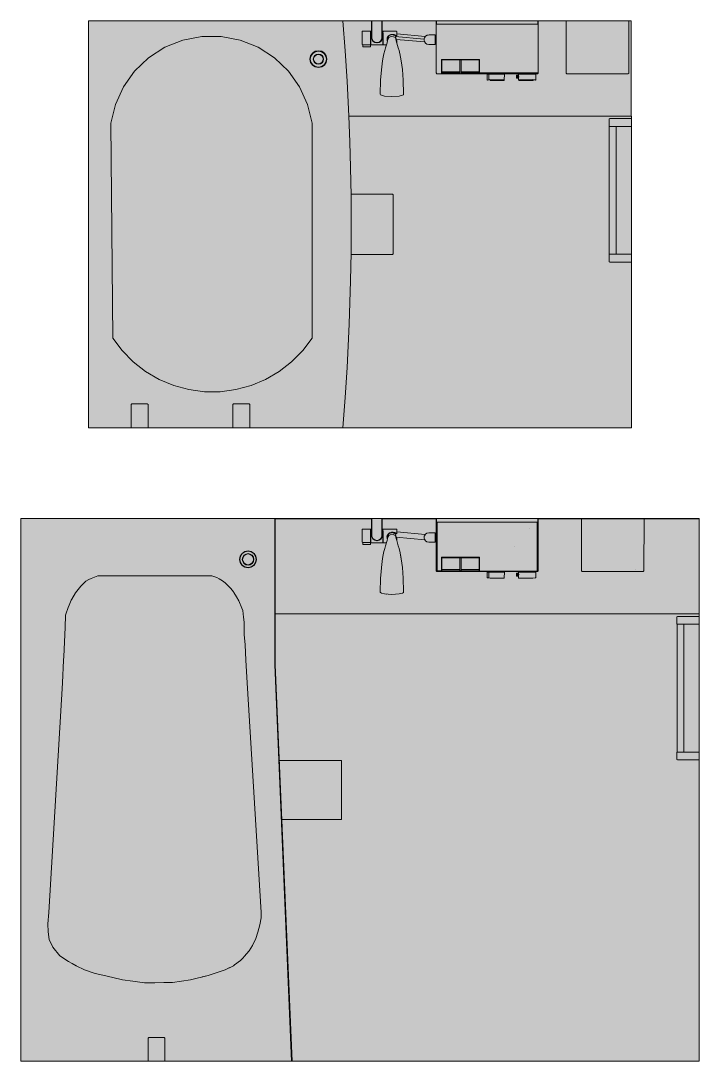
# Model space of a CAD drawing. Units: millimetres at full size, sheet at 1:100. Extents: x -361910 to 68111, y -79207 to 22945.
# Drawn here: x 17067 to 19067, y -27146 to -24078 of the extents above; entities that cross this region are included whole.
import ezdxf

# ---------------------------------------------------------------- set-up
doc = ezdxf.new("R2010")
doc.units = ezdxf.units.MM
doc.header["$LTSCALE"] = 100
doc.layers.add('0-D_寸法', color=4, linetype='Continuous', lineweight=9)
doc.layers.add('8-5_設備・家電', color=254, linetype='Continuous')

msp = doc.modelspace()

# ---------------------------------------------------------------- linework, layer by layer
at = {"layer": '0-D_寸法'}
for p, q in [((17267.3, -24078.1), (18867.3, -24078.1)), ((17267.3, -24078.1), (17267.3, -25278.2)), ((18023.8, -24166.7), (18017.1, -24078.1)), ((18101.6, -24078.6), (18017.2, -24078.6)), ((18101.6, -24128.1), (18101.6, -24078.1)), ((18102.6, -24128.1), (18102.6, -24078.1)), ((18132.1, -24128.1), (18132.1, -24078.1)), ((18133.1, -24128.1), (18133.1, -24078.1)), ((18293.4, -24078.6), (18133.1, -24078.6)), ((18201.9, -24078.6), (18201.7, -24078.6)), ((18202.5, -24078.6), (18202.5, -24078.6)), ((18291.8, -24232), (18291.8, -24078.6)), ((18293.4, -24078.1), (18293.5, -24078.1)), ((18591.4, -24078.1), (18591.4, -24088)), ((18867.3, -24078.6), (18591.4, -24078.6)), ((18593.1, -24078.6), (18593.1, -24232.1)), ((18675.2, -24229.2), (18675, -24078.6)), ((18859.8, -24078.6), (18859.7, -24229.2)), ((18867.3, -24078.1), (18867.3, -24359.1)), ((18073.8, -24147.5), (18073.8, -24109.1)), ((18098.1, -24109.1), (18073.8, -24109.1)), ((18098.1, -24109.1), (18098.1, -24148.9)), ((18098.1, -24110.5), (18099.1, -24110.5)), ((18099.1, -24149.1), (18099.1, -24109.1)), ((18101.6, -24109.1), (18099.1, -24109.1)), ((18134.8, -24111), (18135.3, -24109.4)), ((18134.8, -24111), (18135.3, -24114.9)), ((18135.3, -24149.1), (18135.3, -24114.9)), ((18175.2, -24115.3), (18175.3, -24115.3)), ((18175.8, -24109.9), (18175.3, -24109.4)), ((18175.8, -24109.6), (18175.8, -24121.9)), ((18259.8, -24124.7), (18175.8, -24116.9)), ((18076, -24148.2), (18075.3, -24153.6)), ((18098.1, -24147), (18099.1, -24147)), ((18102.8, -24133.9), (18101.6, -24128.1)), ((18102.6, -24128.1), (18103.7, -24133.5)), ((18106, -24138.7), (18102.8, -24133.9)), ((18110.8, -24141.9), (18106, -24138.7)), ((18116.6, -24143.1), (18110.8, -24141.9)), ((18118.1, -24143.1), (18116.6, -24143.1)), ((18147.1, -24142.7), (18142.4, -24157.9)), ((18147.1, -24132.4), (18147.9, -24127.9)), ((18148.4, -24136.8), (18147.1, -24142.7)), ((18150.4, -24123.6), (18147.9, -24127.9)), ((18148.4, -24136.8), (18149.7, -24132.5)), ((18149.7, -24132.5), (18152.3, -24127.8)), ((18153.9, -24120.4), (18150.4, -24123.6)), ((18152.3, -24127.8), (18156.1, -24125.6)), ((18153.9, -24120.4), (18158.4, -24118.6)), ((18156.1, -24125.6), (18161.4, -24124.1)), ((18170.6, -24122.4), (18161.4, -24118.7)), ((18161.4, -24124.1), (18165.7, -24125.2)), ((18165.5, -24118.4), (18168.6, -24118.8)), ((18165.7, -24125.2), (18170.6, -24127.8)), ((18169.7, -24119.2), (18168.6, -24118.8)), ((18171.7, -24120.1), (18169.7, -24119.2)), ((18170.6, -24127.8), (18172.7, -24131.4)), ((18171.5, -24124.5), (18256.5, -24132.4)), ((18171.7, -24120.1), (18175, -24122.4)), ((18172.7, -24131.4), (18174.4, -24136.8)), ((18174.4, -24132.8), (18258.4, -24140.6)), ((18175, -24135.7), (18174.4, -24136.2)), ((18174.4, -24136.8), (18180.4, -24157.9)), ((18175, -24122.4), (18175.3, -24122.4)), ((18175.3, -24135.8), (18175, -24135.7)), ((18175.8, -24121.9), (18175.3, -24122.4)), ((18256.2, -24133.7), (18257, -24129.8)), ((18256.2, -24133.7), (18256.3, -24135.2)), ((18257.3, -24138.9), (18256.3, -24135.2)), ((18257.5, -24127.9), (18257, -24129.8)), ((18257.3, -24138.9), (18260.4, -24143.6)), ((18259.5, -24125), (18257.5, -24127.9)), ((18261, -24123.1), (18259.5, -24125)), ((18260.4, -24143.6), (18264.9, -24146.6)), ((18265.4, -24120.5), (18261, -24123.1)), ((18270.4, -24147.7), (18264.9, -24146.6)), ((18265.4, -24120.5), (18268.8, -24120)), ((18271, -24119.7), (18268.8, -24120)), ((18270.4, -24147.7), (18276.1, -24147.7)), ((18271, -24119.7), (18278.8, -24119.8)), ((18288.5, -24147.7), (18276.1, -24147.7)), ((18280.5, -24119.7), (18278.8, -24119.8)), ((18288.6, -24119.7), (18280.5, -24119.7)), ((18289.4, -24147.3), (18288.5, -24147.7)), ((18288.6, -24119.7), (18289.4, -24120.1)), ((18289.4, -24120.1), (18289.4, -24147.3)), ((18290.4, -24127.2), (18289.4, -24126.2)), ((18289.4, -24141.2), (18290.4, -24140.2)), ((18290.4, -24140.2), (18290.4, -24127.2)), ((18291.8, -24127.2), (18290.4, -24127.2)), ((18290.4, -24140.2), (18291.8, -24140.2)), ((17927.9, -24174.3), (17922.7, -24182.1)), ((17935.7, -24169.2), (17927.9, -24174.3)), ((17934.1, -24180.5), (17939, -24177.2)), ((17944.9, -24166.2), (17935.3, -24168.1)), ((17944.9, -24167.4), (17935.7, -24169.2)), ((17939, -24177.2), (17944.9, -24176)), ((17954.4, -24168.1), (17944.9, -24166.2)), ((17954.1, -24169.2), (17944.9, -24167.4)), ((17961.9, -24174.3), (17954.1, -24169.2)), ((17962.6, -24173.5), (17954.4, -24168.1)), ((17967.1, -24182.1), (17961.9, -24174.3)), ((18029.4, -24256), (18023.8, -24166.7)), ((18096.1, -24148.8), (18098.1, -24148.9)), ((18098.6, -24153.6), (18097.6, -24154.6)), ((18098.1, -24148.9), (18097.9, -24149.9)), ((18098.6, -24153.6), (18097.9, -24149.9)), ((18135.3, -24149.1), (18145.1, -24149.1)), ((18138.1, -24175.1), (18136.1, -24184.9)), ((18140.2, -24166), (18138.1, -24175.1)), ((18138.1, -24175.1), (18138.1, -24175.2)), ((18140.2, -24166), (18142.4, -24157.9)), ((18182.7, -24166), (18180.4, -24157.9)), ((18184.8, -24175.1), (18182.7, -24166)), ((18189.1, -24196.3), (18184.6, -24174.1)), ((17921.8, -24181.6), (17919.9, -24190.8)), ((17919.9, -24190.8), (17921.9, -24200.8)), ((17922.7, -24182.1), (17920.9, -24191.2)), ((17920.9, -24191.2), (17922.7, -24200.3)), ((17921.9, -24200.8), (17927.2, -24208.6)), ((17922.7, -24200.3), (17927.9, -24208)), ((17935.3, -24214), (17927.2, -24208.6)), ((17927.9, -24208), (17935.7, -24213.2)), ((17929.6, -24191.2), (17930.8, -24185.4)), ((17929.6, -24191.2), (17930.8, -24197)), ((17930.8, -24185.4), (17934.1, -24180.5)), ((17930.8, -24197), (17934.1, -24201.9)), ((17931.7, -24196.6), (17934.8, -24201.2)), ((17939, -24205.2), (17934.1, -24201.9)), ((17944.9, -24206.3), (17939, -24205.2)), ((17950.7, -24205.2), (17944.9, -24206.3)), ((17955.7, -24201.9), (17950.7, -24205.2)), ((17954.1, -24213.2), (17961.9, -24208)), ((17959, -24185.4), (17955.7, -24180.5)), ((17959, -24197), (17955.7, -24201.9)), ((17960.1, -24191.2), (17959, -24185.4)), ((17960.1, -24191.2), (17959, -24197)), ((17961.9, -24208), (17967.1, -24200.3)), ((17967.8, -24200.8), (17962.6, -24208.6)), ((17968.9, -24191.2), (17967.1, -24182.1)), ((17967.1, -24200.3), (17968.9, -24191.2)), ((17967.8, -24200.8), (17969.8, -24190.8)), ((18134.2, -24195.7), (18130.3, -24222.4)), ((18134.2, -24195.7), (18136.1, -24184.9)), ((18192.6, -24222), (18189.1, -24196.3)), ((18307.8, -24192.4), (18307.5, -24193.1)), ((18307.5, -24193.1), (18307.5, -24234)), ((18307.8, -24192.4), (18308.5, -24192.1)), ((18308.2, -24194.1), (18308.7, -24193.6)), ((18308.2, -24194.1), (18308.2, -24233.8)), ((18418.8, -24192.1), (18308.5, -24192.1)), ((18361.7, -24233.8), (18361.7, -24194.1)), ((18362.2, -24194.6), (18361.7, -24194.6)), ((18362.2, -24194.1), (18362.7, -24193.6)), ((18362.2, -24233.8), (18362.2, -24194.1)), ((18364.7, -24193.6), (18362.7, -24193.6)), ((18365.2, -24194.1), (18364.7, -24193.6)), ((18365.2, -24194.1), (18365.2, -24233.8)), ((18365.7, -24194.6), (18365.2, -24194.6)), ((18365.7, -24194.1), (18366.2, -24193.6)), ((18365.7, -24233.8), (18365.7, -24194.1)), ((18418.6, -24193.6), (18366.2, -24193.6)), ((18418.6, -24193.6), (18419.1, -24194.1)), ((18419.5, -24192.4), (18418.8, -24192.1)), ((18419.5, -24192.4), (18419.8, -24193.1)), ((17944.9, -24215.9), (17935.3, -24214)), ((17935.7, -24213.2), (17944.9, -24215)), ((17944.9, -24215), (17954.1, -24213.2)), ((18130.3, -24222.4), (18127.8, -24253.6)), ((18195.1, -24253.6), (18192.6, -24222)), ((18192.6, -24222), (18192.6, -24222.6)), ((18307.5, -24233.1), (18308.2, -24233.1)), ((18361.7, -24228.3), (18308.2, -24228.3)), ((18308.2, -24231.4), (18308.7, -24231.7)), ((18308.2, -24233.8), (18308.7, -24234.3)), ((18308.7, -24231.7), (18361.2, -24231.7)), ((18361.2, -24231.7), (18361.7, -24231.4)), ((18361.7, -24231), (18362.2, -24231)), ((18362.2, -24233.3), (18361.7, -24233.3)), ((18362.2, -24233.8), (18362.7, -24234.3)), ((18365.2, -24231), (18365.7, -24231)), ((18365.7, -24233.3), (18365.2, -24233.3)), ((18365.7, -24228.3), (18419.1, -24228.3)), ((18365.7, -24231.4), (18366.2, -24231.7)), ((18366.2, -24231.7), (18418.6, -24231.7)), ((18419.1, -24231.4), (18418.6, -24231.7)), ((18419.1, -24233), (18419.8, -24233)), ((18419.8, -24231.6), (18593.1, -24231.6)), ((18442.4, -24236.5), (18443.4, -24235.5)), ((18442.4, -24251.7), (18442.4, -24236.5)), ((18492.9, -24235.5), (18443.4, -24235.5)), ((18447.7, -24251.7), (18447.7, -24235.5)), ((18453.4, -24234.5), (18453.4, -24234)), ((18454.8, -24234.5), (18453.9, -24235.5)), ((18488.9, -24235.5), (18488, -24234.5)), ((18493.2, -24235.8), (18492.9, -24235.5)), ((18492.9, -24252.2), (18493.2, -24235.8)), ((18528.8, -24240.5), (18529.6, -24240.1)), ((18534.9, -24240.1), (18529.6, -24240.1)), ((18534.9, -24235.5), (18534.6, -24235.8)), ((18534.7, -24238.8), (18534.6, -24235.8)), ((18584.4, -24235.5), (18534.9, -24235.5)), ((18538.4, -24234), (18538.4, -24234.5)), ((18538.4, -24234.5), (18574.4, -24234.5)), ((18539.8, -24234.5), (18538.9, -24235.5)), ((18573.9, -24235.5), (18573, -24234.5)), ((18574.4, -24234.5), (18574.4, -24234)), ((18593.1, -24232.1), (18591.1, -24234)), ((18675.2, -24229.2), (18675.3, -24232.1)), ((18857.5, -24234.1), (18859.5, -24232.1)), ((18859.5, -24232.1), (18859.7, -24229.2)), ((18029.4, -24256), (18034.5, -24359.1)), ((18126.8, -24294.4), (18127.8, -24253.6)), ((18195.7, -24293.4), (18195.1, -24253.6)), ((18443.4, -24252.7), (18442.4, -24251.7)), ((18450.6, -24251.6), (18450.6, -24252.2)), ((18450.6, -24252.2), (18492.9, -24252.2)), ((18450.6, -24252.2), (18452.3, -24253.9)), ((18452.3, -24253.9), (18492.1, -24253.9)), ((18492.9, -24252.2), (18492.1, -24253.9)), ((18535.4, -24243.1), (18528.8, -24243.1)), ((18529.6, -24246.1), (18528.8, -24245.7)), ((18528.8, -24246.8), (18529.6, -24247.3)), ((18529.6, -24246.1), (18535, -24246.1)), ((18529.6, -24246.1), (18529.6, -24247.3)), ((18534.9, -24247.3), (18529.6, -24247.3)), ((18534.9, -24247.3), (18534.9, -24252.2)), ((18577.2, -24252.2), (18534.9, -24252.2)), ((18534.9, -24252.2), (18535.7, -24253.9)), ((18535.7, -24253.9), (18577.1, -24253.9)), ((18578.7, -24252.3), (18577.1, -24253.9)), ((18577.2, -24252.2), (18577.2, -24251.6)), ((18585.4, -24251.8), (18577.2, -24251.6)), ((18578.7, -24252.3), (18584.4, -24252.7)), ((18585.4, -24251.7), (18584.4, -24252.7)), ((18126.8, -24294.4), (18127.6, -24296.2)), ((18127.6, -24296.2), (18130.6, -24297.7)), ((18130.6, -24297.7), (18139.9, -24300.3)), ((18139.9, -24300.3), (18161.4, -24301.6)), ((18153.5, -24301.1), (18153.3, -24301.1)), ((18182.9, -24300.3), (18161.4, -24301.6)), ((18182.9, -24300.3), (18192.3, -24297.7)), ((18192.3, -24297.7), (18195.3, -24296.2)), ((18195.7, -24294.1), (18195.3, -24296.2)), ((18195.7, -24294.1), (18195.7, -24293.4)), ((18034.5, -24359.1), (18867.3, -24359.1)), ((18867.4, -24359), (18867.4, -25278.2)), ((17332.8, -24379.9), (17338.4, -25013.6)), ((18803.6, -24366.6), (18801.9, -24367.6)), ((18801.9, -24388.6), (18801.9, -24367.6)), ((18803.6, -24389.6), (18801.9, -24388.6)), ((18802.4, -24389.6), (18867.4, -24389.6)), ((18802.4, -24389.6), (18802.4, -24766.6)), ((18867.4, -24366.6), (18803.6, -24366.6)), ((18822.4, -24766.6), (18822.4, -24389.6)), ((18039.5, -24511.2), (18040.9, -24593.8)), ((18162.9, -24589.1), (18040.8, -24589.1)), ((18164.9, -24591.1), (18162.9, -24589.1)), ((18164.9, -24765.1), (18164.9, -24591.1)), ((18041.4, -24678.1), (18040.9, -24762.4)), ((18040.9, -24761.6), (18040.9, -24762.4)), ((18040.8, -24767.1), (18162.9, -24767.1)), ((18162.9, -24767.1), (18164.9, -24765.1)), ((18803.6, -24766.6), (18801.9, -24767.6)), ((18801.9, -24767.6), (18801.9, -24788.6)), ((18803.6, -24789.6), (18801.9, -24788.6)), ((18867.4, -24766.6), (18802.4, -24766.6)), ((18867.4, -24789.6), (18803.6, -24789.6)), ((18035.5, -24973), (18039.5, -24845)), ((18029.4, -25100.2), (18035.5, -24973)), ((18029.4, -25100.2), (18023.8, -25189.5)), ((18023.8, -25189.5), (18017.1, -25278.2)), ((17392.4, -25210.2), (17394.4, -25208.2)), ((17392.4, -25278.2), (17392.4, -25210.2)), ((17394.4, -25208.2), (17440.4, -25208.2)), ((17442.4, -25210.2), (17440.4, -25208.2)), ((17442.4, -25210.2), (17442.4, -25278.2)), ((17694.4, -25208.2), (17692.4, -25210.2)), ((17692.4, -25210.2), (17692.4, -25278.2)), ((17740.4, -25208.2), (17694.4, -25208.2)), ((17742.4, -25210.2), (17740.4, -25208.2)), ((17742.4, -25210.2), (17742.4, -25278.2)), ((17267.3, -25278.2), (18867.4, -25278.2)), ((17067.4, -25546.4), (19067.3, -25546.4)), ((17067.4, -25546.4), (17067.4, -27146.5)), ((17815.9, -25975.7), (17815.9, -25546.4)), ((17817.5, -25546.4), (17817.5, -25827.4)), ((18101.6, -25547), (17817.5, -25547)), ((18101.6, -25596.4), (18101.6, -25546.4)), ((18102.6, -25596.4), (18102.6, -25546.4)), ((18132.1, -25596.4), (18132.1, -25546.4)), ((18133.1, -25596.4), (18133.1, -25546.4)), ((18293.4, -25547), (18133.1, -25547)), ((18291.7, -25700.4), (18291.7, -25547)), ((18293.4, -25546.4), (18293.5, -25546.4)), ((18294.7, -25700.1), (18294.8, -25556.3)), ((18590.1, -25701.6), (18590, -25556.3)), ((18591.4, -25546.4), (18591.4, -25556.3)), ((18593, -25547.4), (18591.4, -25547.4)), ((18592.4, -25547.4), (18592.4, -25546.4)), ((19067.3, -25547), (18592.4, -25547)), ((18593, -25547.4), (18593, -25700.4)), ((18720.1, -25697.5), (18720, -25547)), ((18904.8, -25547), (18904.6, -25697.5)), ((19067.3, -25550), (19067.4, -25550.3)), ((19067.4, -25550), (19067.3, -25550.2)), ((19067.3, -25550.2), (19067.4, -25550.3)), ((19067.3, -25550.7), (19067.4, -25550.7)), ((19067.4, -25546.4), (19067.4, -27146.5)), ((18073.8, -25615.9), (18073.8, -25577.4)), ((18098.1, -25577.4), (18073.8, -25577.4)), ((18098.1, -25577.4), (18098.1, -25617.2)), ((18099.1, -25617.4), (18099.1, -25577.4)), ((18101.6, -25577.4), (18099.1, -25577.4)), ((18134.3, -25577.4), (18133.1, -25577.4)), ((18134.3, -25617.4), (18134.3, -25577.4)), ((18134.8, -25579.4), (18135.3, -25577.8)), ((18134.8, -25579.4), (18135.3, -25583.3)), ((18135.3, -25577.4), (18135.3, -25577.8)), ((18175.8, -25577.4), (18135.3, -25577.4)), ((18135.3, -25617.4), (18135.3, -25583.3)), ((18153.9, -25588.7), (18150.4, -25591.9)), ((18153.9, -25588.7), (18158.4, -25586.9)), ((18170.6, -25590.7), (18161.4, -25587)), ((18168.6, -25587.2), (18165.3, -25586.7)), ((18168.4, -25587.1), (18169.8, -25590.4)), ((18169.7, -25587.5), (18168.6, -25587.2)), ((18172.2, -25588.7), (18169.7, -25587.5)), ((18172.2, -25588.7), (18175, -25590.7)), ((18175.8, -25590.2), (18175, -25590.7)), ((18175.8, -25577.4), (18175.8, -25590.2)), ((18259.8, -25593), (18175.8, -25585.2)), ((18288.6, -25588), (18270.3, -25588)), ((18288.6, -25588), (18289.4, -25588.5)), ((18289.4, -25588.5), (18289.4, -25615.6)), ((18567.2, -25575.5), (18567.1, -25575.5)), ((18567.4, -25575.1), (18567.5, -25575.1)), ((19067.4, -25568.3), (19067.3, -25568.4)), ((19067.4, -25570.1), (19067.3, -25570.1)), ((18076, -25616.5), (18075.3, -25621.9)), ((18096.1, -25617.1), (18098.1, -25617.2)), ((18098.1, -25617.2), (18097.9, -25618.3)), ((18098.6, -25621.9), (18097.9, -25618.3)), ((18099.1, -25617.4), (18134.3, -25617.4)), ((18102.8, -25602.2), (18101.6, -25596.4)), ((18102.6, -25596.4), (18103.7, -25601.8)), ((18106, -25607), (18102.8, -25602.2)), ((18110.8, -25610.2), (18106, -25607)), ((18116.6, -25611.4), (18110.8, -25610.2)), ((18118.1, -25611.4), (18116.6, -25611.4)), ((18135.3, -25617.4), (18145.1, -25617.4)), ((18147.1, -25611.1), (18142.4, -25626.2)), ((18147.9, -25596.2), (18147, -25601.1)), ((18147, -25601.1), (18147.1, -25602.5)), ((18148.4, -25605.1), (18147.1, -25611.1)), ((18150.4, -25591.9), (18147.9, -25596.2)), ((18152.2, -25596.1), (18156.1, -25594)), ((18156.1, -25594), (18161.4, -25592.4)), ((18170.6, -25596.1), (18172.7, -25599.8)), ((18172.7, -25599.8), (18174.4, -25605.1)), ((18174.4, -25601.2), (18258.4, -25609)), ((18175, -25604.1), (18174.4, -25604.5)), ((18175.8, -25611.1), (18174.4, -25605.1)), ((18175.3, -25604.1), (18175, -25604.1)), ((18180.4, -25626.2), (18175.7, -25610.8)), ((18256.2, -25602), (18257, -25598.1)), ((18256.2, -25602), (18256.3, -25603.5)), ((18257.3, -25607.2), (18256.3, -25603.5)), ((18257.4, -25596.7), (18257, -25598.1)), ((18270.4, -25616.1), (18264.9, -25615)), ((18270.4, -25616.1), (18276, -25616)), ((18288.5, -25616), (18276, -25616)), ((18288.5, -25616), (18289.4, -25615.6)), ((18290.4, -25595.5), (18289.4, -25594.5)), ((18289.4, -25609.5), (18290.4, -25608.5)), ((18290.4, -25608.5), (18290.4, -25595.5)), ((18291.7, -25595.5), (18290.4, -25595.5)), ((18290.4, -25608.5), (18291.7, -25608.5)), ((17720.4, -25649.4), (17715.2, -25657.2)), ((17727.8, -25643.3), (17719.7, -25648.7)), ((17730.8, -25650.7), (17725.4, -25654.4)), ((17737.4, -25641.4), (17727.8, -25643.3)), ((17737.4, -25649.4), (17730.8, -25650.7)), ((17747, -25643.3), (17737.4, -25641.4)), ((17737.4, -25642.4), (17746.6, -25644.2)), ((17744, -25650.7), (17737.4, -25649.4)), ((17737.4, -25650.4), (17743.6, -25651.7)), ((17743.6, -25651.7), (17748.7, -25655.1)), ((17749.4, -25654.4), (17744, -25650.7)), ((17746.6, -25644.2), (17754.4, -25649.4)), ((17755.1, -25648.7), (17747, -25643.3)), ((17759.6, -25657.2), (17754.4, -25649.4)), ((18098.6, -25621.9), (18097.6, -25622.9)), ((18138.1, -25643.4), (18136.1, -25653.3)), ((18140.2, -25634.4), (18138.1, -25643.4)), ((18138.1, -25643.4), (18138.1, -25643.6)), ((18140.2, -25634.4), (18142.4, -25626.2)), ((18182.7, -25634.4), (18180.4, -25626.2)), ((18184.8, -25643.4), (18182.7, -25634.4)), ((18189.1, -25664.6), (18184.6, -25642.4)), ((18523.7, -25628.7), (18523.9, -25628.5)), ((17712.4, -25666.4), (17714.3, -25676)), ((17715.2, -25657.2), (17713.4, -25666.4)), ((17714.3, -25676), (17719.7, -25684.1)), ((17725.4, -25654.4), (17721.7, -25659.8)), ((17725.4, -25678.4), (17730.8, -25682.1)), ((17730.8, -25682.1), (17737.4, -25683.4)), ((17743.6, -25681.1), (17737.4, -25682.4)), ((17737.4, -25683.4), (17744, -25682.1)), ((17748.7, -25677.7), (17743.6, -25681.1)), ((17744, -25682.1), (17749.4, -25678.4)), ((17748.7, -25655.1), (17752.1, -25660.2)), ((17752.1, -25672.6), (17748.7, -25677.7)), ((17753.1, -25659.8), (17749.4, -25654.4)), ((17749.4, -25678.4), (17753.1, -25673)), ((17752.1, -25660.2), (17753.4, -25666.4)), ((17753.4, -25666.4), (17752.1, -25672.6)), ((17754.4, -25666.4), (17753.1, -25659.8)), ((17753.1, -25673), (17754.4, -25666.4)), ((17754.4, -25683.4), (17759.6, -25675.6)), ((17761.4, -25666.4), (17759.6, -25657.2)), ((17759.6, -25675.6), (17761.4, -25666.4)), ((18134.2, -25664), (18130.3, -25690.7)), ((18134.2, -25664), (18136.1, -25653.3)), ((18188.7, -25664), (18186.8, -25653.3)), ((18192.6, -25690.3), (18189, -25664.6)), ((18307.8, -25660.7), (18307.5, -25661.4)), ((18307.5, -25702.4), (18307.5, -25661.4)), ((18307.8, -25660.7), (18308.5, -25660.4)), ((18308.2, -25662.4), (18308.7, -25661.9)), ((18308.2, -25662.4), (18308.2, -25702.1)), ((18418.8, -25660.4), (18308.5, -25660.4)), ((18361.7, -25702.1), (18361.7, -25662.4)), ((18362.2, -25662.9), (18361.7, -25662.9)), ((18362.2, -25662.4), (18362.7, -25661.9)), ((18362.2, -25702.1), (18362.2, -25662.4)), ((18364.7, -25661.9), (18362.7, -25661.9)), ((18365.2, -25662.4), (18364.7, -25661.9)), ((18365.2, -25662.4), (18365.2, -25702.1)), ((18365.7, -25662.9), (18365.2, -25662.9)), ((18365.7, -25662.4), (18366.2, -25661.9)), ((18365.7, -25702.1), (18365.7, -25662.4)), ((18418.6, -25661.9), (18366.2, -25661.9)), ((18418.6, -25661.9), (18419.1, -25662.4)), ((18419.5, -25660.7), (18418.8, -25660.4)), ((18419.5, -25660.7), (18419.8, -25661.4)), ((18419.8, -25702.6), (18419.8, -25661.4)), ((17719.7, -25684.1), (17727.8, -25689.5)), ((17728.2, -25688.6), (17720.4, -25683.4)), ((17727.8, -25689.5), (17737.4, -25691.4)), ((17737.4, -25690.4), (17728.2, -25688.6)), ((17737.4, -25691.4), (17747, -25689.5)), ((17747, -25689.5), (17755.1, -25684.1)), ((18129.6, -25703.1), (18127.8, -25721.9)), ((18129.6, -25703.1), (18130.3, -25690.7)), ((18192.5, -25690.3), (18192.6, -25690.9)), ((18195.1, -25721.9), (18192.6, -25690.3)), ((18294.7, -25700.1), (18307.5, -25700.1)), ((18307.6, -25689.1), (18307.7, -25689.1)), ((18361.7, -25696.7), (18308.2, -25696.7)), ((18308.2, -25699.7), (18308.7, -25700.1)), ((18308.2, -25702.1), (18308.7, -25702.6)), ((18308.7, -25700.1), (18361.2, -25700.1)), ((18361.2, -25702.6), (18308.7, -25702.6)), ((18361.2, -25700.1), (18361.7, -25699.7)), ((18361.7, -25702.1), (18361.2, -25702.6)), ((18362.2, -25701.6), (18361.7, -25701.6)), ((18362.7, -25700.1), (18362.2, -25699.7)), ((18362.2, -25702.1), (18362.7, -25702.6)), ((18362.7, -25700.1), (18364.7, -25700.1)), ((18364.7, -25702.6), (18362.7, -25702.6)), ((18364.7, -25700.1), (18365.2, -25699.7)), ((18365.2, -25702.1), (18364.7, -25702.6)), ((18365.7, -25701.6), (18365.2, -25701.6)), ((18365.7, -25696.6), (18419.1, -25696.6)), ((18365.7, -25699.7), (18366.2, -25700.1)), ((18366.2, -25700.1), (18418.6, -25700.1)), ((18419.1, -25699.7), (18418.6, -25700.1)), ((18419.1, -25701.3), (18419.8, -25701.3)), ((18590.1, -25701.6), (18419.8, -25701.6)), ((18419.8, -25702.6), (18590.8, -25702.6)), ((18442.4, -25704.8), (18443.4, -25703.8)), ((18442.4, -25720), (18442.4, -25704.8)), ((18492.9, -25703.8), (18443.4, -25703.8)), ((18447.5, -25720.7), (18447.5, -25703.8)), ((18455, -25702.6), (18453.9, -25703.8)), ((18488.9, -25703.8), (18487.8, -25702.6)), ((18493.2, -25704.1), (18492.9, -25703.8)), ((18492.9, -25720.5), (18493.2, -25704.1)), ((18528.7, -25708.8), (18529.6, -25708.4)), ((18535.3, -25711.4), (18528.7, -25711.4)), ((18534.7, -25707.2), (18529.6, -25707.2)), ((18534.9, -25708.4), (18529.6, -25708.4)), ((18534.9, -25703.8), (18534.6, -25704.1)), ((18584.4, -25703.8), (18534.9, -25703.8)), ((18540, -25702.6), (18538.9, -25703.8)), ((18573.9, -25703.8), (18572.8, -25702.6)), ((18590.8, -25702.6), (18593, -25700.4)), ((18720.1, -25697.5), (18720.3, -25700.4)), ((18879.8, -25696.7), (18879.7, -25696.6)), ((18902.5, -25702.4), (18904.5, -25700.4)), ((18904.5, -25700.4), (18904.6, -25697.5)), ((17259.5, -25730.3), (17244, -25745.5)), ((17259.5, -25730.3), (17267.9, -25725.9)), ((17267.9, -25725.9), (17275.3, -25722.5)), ((17275.3, -25722.5), (17294.3, -25715.4)), ((17294.3, -25715.4), (17299.3, -25714.8)), ((17299.3, -25714.8), (17624.4, -25714.7)), ((17624.4, -25714.7), (17630.5, -25715.4)), ((17670, -25735.9), (17677.1, -25742.1)), ((17677.1, -25742.1), (17686.5, -25752.8)), ((18126.8, -25762.8), (18127.8, -25721.9)), ((18195.7, -25761.7), (18195.1, -25721.9)), ((18443.4, -25721), (18442.4, -25720)), ((18443.4, -25721), (18447.5, -25720.7)), ((18450.7, -25722.2), (18447.5, -25720.7)), ((18450.7, -25722.2), (18492.1, -25722.2)), ((18492.9, -25720.5), (18492.1, -25722.2)), ((18529.6, -25714.4), (18528.7, -25714)), ((18528.7, -25715.1), (18529.6, -25715.7)), ((18529.6, -25714.4), (18535, -25714.4)), ((18534.8, -25715.7), (18529.6, -25715.7)), ((18534.8, -25715.7), (18534.9, -25720.5)), ((18534.9, -25720.5), (18535.7, -25722.2)), ((18535.7, -25722.2), (18577.1, -25722.2)), ((18577.1, -25722.2), (18584.4, -25721)), ((18585.4, -25720), (18584.4, -25721)), ((17217.9, -25783.5), (17228.6, -25765.4)), ((17228.6, -25765.4), (17244, -25745.5)), ((17686.5, -25752.8), (17694.1, -25762.3)), ((17694, -25762.1), (17695.4, -25764.3)), ((17695.5, -25764.2), (17703.5, -25777.2)), ((18126.8, -25762.8), (18127.6, -25764.5)), ((18127.6, -25764.5), (18130.6, -25766.1)), ((18130.6, -25766.1), (18139.9, -25768.6)), ((18139.9, -25768.6), (18161.4, -25769.9)), ((18145.2, -25769), (18144.6, -25768.9)), ((18153.5, -25769.4), (18153.3, -25769.4)), ((18183.1, -25768.6), (18161.4, -25769.9)), ((18183.1, -25768.6), (18187.5, -25767.6)), ((18192.9, -25765.8), (18187.5, -25767.6)), ((18192.9, -25765.8), (18195.2, -25764.6)), ((18195.2, -25764.6), (18195.7, -25761.7)), ((17199.3, -25831.5), (17207.9, -25805.2)), ((17207.5, -25806.1), (17216.2, -25786.6)), ((17216.2, -25786.6), (17217.9, -25783.5)), ((17703.5, -25777.2), (17710, -25788.9)), ((17707.6, -25784.2), (17707.6, -25784.1)), ((17710, -25788.9), (17719, -25810)), ((17711.9, -25792.5), (17711.8, -25792.4)), ((19067.3, -25792.9), (19067.4, -25792.8)), ((19067.3, -25792.9), (19067.4, -25793)), ((19067.3, -25793.4), (19067.4, -25793.4)), ((17722, -25817.3), (17719, -25810)), ((17724.4, -25836.9), (17722, -25817.3)), ((17817.4, -25977.5), (17817.5, -25827.4)), ((17817.5, -25827.4), (19067.3, -25827.4)), ((19003.5, -25834.9), (19001.9, -25835.9)), ((19001.9, -25856.9), (19001.9, -25835.9)), ((19067.4, -25834.9), (19003.6, -25834.9)), ((19067.4, -25815.3), (19067.3, -25815.4)), ((19067.3, -25820.4), (19067.4, -25820.5)), ((19067.4, -25821), (19067.3, -25820.9)), ((19067.4, -25821.5), (19067.3, -25821.4)), ((19067.4, -25824), (19067.3, -25823.9)), ((19067.4, -25824.5), (19067.3, -25824.4)), ((19067.4, -25819.7), (19067.4, -25819.4)), ((17724.4, -25836.9), (17725.5, -25852.1)), ((17725.5, -25852.1), (17726.1, -25887.9)), ((19001.9, -25856.9), (19002.4, -25857.9)), ((19003.6, -25857.9), (19067.4, -25857.9)), ((19022.4, -26234.9), (19022.4, -25857.9)), ((17726.1, -25887.9), (17729.2, -25918.9)), ((17729.2, -25918.9), (17730.3, -25941.3)), ((17194, -25952.5), (17193.5, -25963.7)), ((17730.3, -25941.3), (17731.3, -25963.7)), ((17193.4, -25963.7), (17190.5, -26030.9)), ((17731.3, -25963.7), (17734.3, -26030.9)), ((17867.4, -27146.5), (17817.4, -25977.5)), ((17190.5, -26030.9), (17149.6, -26708.2)), ((17734.3, -26030.9), (17775.8, -26708.2)), ((18012.9, -26259.4), (17829.5, -26259.4)), ((18012.9, -26433.4), (18012.9, -26259.4)), ((19002.4, -26234.9), (19001.9, -26235.9)), ((19001.9, -26235.9), (19001.9, -26256.9)), ((19003.5, -26257.9), (19001.9, -26256.9)), ((19067.4, -26234.9), (19002.4, -26234.9)), ((19067.4, -26257.9), (19003.6, -26257.9)), ((18012.9, -26433.4), (17836.9, -26433.4)), ((17714.7, -26849.7), (17718.8, -26846)), ((17722.7, -26842), (17726.3, -26837.9)), ((17218.9, -26858.5), (17230.8, -26864.7)), ((17230.7, -26864.8), (17218.9, -26858.5)), ((17230.7, -26864.8), (17254.8, -26877.5)), ((17669.9, -26877.5), (17619.3, -26894.1)), ((17669.9, -26877.5), (17694, -26864.8)), ((17683.1, -26870.5), (17681.7, -26871.4)), ((17697, -26862.7), (17694, -26864.8)), ((17515, -26914), (17567.5, -26906.5)), ((17567.5, -26906.5), (17619.3, -26894.1)), ((17602.1, -26898.1), (17619.3, -26894.1)), ((17462.4, -26915.7), (17489.2, -26914.8)), ((17489.2, -26914.8), (17495.7, -26914.6)), ((17495.7, -26914.6), (17515, -26914)), ((17444.4, -27076.5), (17442.4, -27078.5)), ((17442.4, -27078.5), (17442.4, -27146.5)), ((17490.4, -27076.5), (17444.4, -27076.5)), ((17492.4, -27078.5), (17490.4, -27076.5)), ((17492.4, -27078.5), (17492.4, -27146.5)), ((17067.4, -27146.5), (19067.4, -27146.5))]:
    msp.add_line(p, q, dxfattribs=at)
for points in [[(18591.4, -24088), (18293.4, -24088), (18293.4, -24078.1)], [(18099.1, -24149.1), (18134.3, -24149.1), (18134.3, -24109.1), (18133.1, -24109.1)], [(18175.3, -24109.1), (18135.3, -24109.1), (18135.3, -24109.4)], [(17332.8, -24379.9), (17346.2, -24324.5), (17369.9, -24272.7), (17403, -24226.3), (17444.3, -24187), (17492.2, -24156.2), (17545.1, -24135), (17601.1, -24124.2), (17658.1, -24124.2), (17714, -24135), (17766.9, -24156.2), (17814.9, -24187), (17856.2, -24226.3), (17889.2, -24272.7), (17912.9, -24324.5), (17926.4, -24379.9), (17926.4, -25013.6), (17898.5, -25050.7), (17865.9, -25083.8), (17829.3, -25112.3), (17789.2, -25135.8), (17746.4, -25153.7), (17701.6, -25165.9), (17655.6, -25172), (17609.2, -25172), (17563.1, -25165.9), (17518.3, -25153.7), (17475.5, -25135.8), (17435.4, -25112.3), (17398.8, -25083.8), (17366.3, -25050.7), (17338.4, -25013.6)], [(18073.8, -24147.5), (18077.8, -24148.8), (18096.1, -24148.8)], [(18103.7, -24133.5), (18106.7, -24138), (18111.2, -24141), (18116.6, -24142.1), (18118.1, -24142.1), (18123.6, -24141), (18128, -24138), (18131, -24133.5), (18132.1, -24128.1)], [(18133.1, -24128.1), (18132, -24133.9), (18128.7, -24138.7), (18124, -24141.9), (18118.1, -24143.1)], [(18147.1, -24132.4), (18147.1, -24134.1), (18147.7, -24136.7), (18148.2, -24137.8)], [(18161.4, -24118.7), (18152.3, -24122.4), (18148.4, -24131.4), (18148.4, -24136.7)], [(18165.5, -24118.4), (18160.5, -24118.4), (18158.4, -24118.6)], [(18174.4, -24136.7), (18174.4, -24131.4), (18170.6, -24122.4)], [(18175.8, -24141.6), (18175.8, -24136.2), (18175.3, -24135.8)], [(17921.8, -24181.6), (17927.2, -24173.5), (17935.3, -24168.1)], [(17955, -24181.2), (17950.3, -24178.1), (17944.9, -24177), (17939.4, -24178.1), (17934.8, -24181.2), (17931.7, -24185.8), (17930.6, -24191.2), (17931.7, -24196.6)], [(17955.7, -24180.5), (17950.7, -24177.2), (17944.9, -24176)], [(17969.8, -24190.8), (17968, -24181.6), (17962.6, -24173.5)], [(18075.3, -24153.6), (18076.3, -24154.6), (18097.6, -24154.6)], [(17934.8, -24201.2), (17939.4, -24204.2), (17944.9, -24205.3), (17950.3, -24204.2), (17955, -24201.2)], [(17962.6, -24208.6), (17954.4, -24214), (17944.9, -24215.9)], [(17955, -24181.2), (17958, -24185.8), (17959.1, -24191.2), (17958, -24196.6), (17955, -24201.2)], [(18308.7, -24193.6), (18361.2, -24193.6), (18361.7, -24194.1)], [(18418.6, -24234.3), (18419.1, -24233.8), (18419.1, -24194.1)], [(18419.8, -24193.1), (18419.8, -24234), (18591.1, -24234)], [(18307.5, -24234), (18293.8, -24234), (18291.8, -24232)], [(18361.7, -24233.8), (18361.2, -24234.3), (18308.7, -24234.3)], [(18365.2, -24233.8), (18364.7, -24234.3), (18362.7, -24234.3)], [(18365.7, -24233.8), (18366.2, -24234.3), (18418.6, -24234.3)], [(18453.4, -24234.5), (18489.4, -24234.5), (18489.4, -24234)], [(18528.8, -24246.8), (18528.8, -24239.4), (18529.6, -24238.8)], [(18534.7, -24238.8), (18529.6, -24238.8), (18529.6, -24240.1)], [(18534.7, -24238.8), (18534.9, -24240.1), (18535.4, -24243.1), (18535, -24246.1), (18534.9, -24247.3)], [(18585.4, -24251.7), (18585.4, -24236.5), (18584.4, -24235.5)], [(18675.3, -24232.1), (18677.3, -24234.1), (18857.5, -24234.1)], [(18443.4, -24252.7), (18447.5, -24252.4), (18447.7, -24251.7), (18450.6, -24251.6)], [(18034.5, -24359.1), (18037.4, -24435.5), (18039.5, -24511.2)], [(18041.4, -24678.1), (18040.9, -24594.6), (18039.5, -24511.2)], [(18041.4, -24678.1), (18040.9, -24761.6), (18039.5, -24845)], [(18591.4, -25556.3), (18293.4, -25556.3), (18293.4, -25546.4)], [(19067.4, -25546.7), (19067.3, -25546.8), (19067.4, -25546.5)], [(18161.4, -25587), (18152.2, -25590.7), (18148.4, -25599.7), (18148.4, -25605)], [(18165.3, -25586.7), (18160.5, -25586.7), (18158.4, -25586.9)], [(18270.3, -25588), (18264.9, -25589.1), (18260.4, -25592.1), (18257.4, -25596.7)], [(18073.8, -25615.9), (18077.8, -25617.1), (18096.1, -25617.1)], [(18103.7, -25601.8), (18106.7, -25606.3), (18111.2, -25609.3), (18116.6, -25610.4), (18118.1, -25610.4), (18123.6, -25609.3), (18128, -25606.3), (18131, -25601.8), (18132.1, -25596.4)], [(18133.1, -25596.4), (18132, -25602.2), (18128.7, -25607), (18124, -25610.2), (18118.1, -25611.4)], [(18147.1, -25602.5), (18147.6, -25605), (18148.2, -25606.1)], [(18148.4, -25605.1), (18149.7, -25600.9), (18152.2, -25596.1)], [(18161.4, -25592.4), (18165.6, -25593.5), (18170.6, -25596.1)], [(18174.4, -25605), (18174.4, -25599.7), (18170.6, -25590.7)], [(18175.8, -25610.8), (18175.8, -25604.6), (18175.3, -25604.1)], [(18257.3, -25607.2), (18260.4, -25611.9), (18264.9, -25615)], [(17712.4, -25666.4), (17714.3, -25656.8), (17719.7, -25648.7)], [(17720.4, -25649.4), (17728.2, -25644.2), (17737.4, -25642.4)], [(17737.4, -25650.4), (17731.2, -25651.7), (17726.1, -25655.1), (17722.6, -25660.2), (17721.4, -25666.4), (17722.6, -25672.6)], [(17755.1, -25648.7), (17760.5, -25656.8), (17762.4, -25666.4)], [(18075.3, -25621.9), (18076.3, -25622.9), (18097.6, -25622.9)], [(17720.4, -25683.4), (17715.2, -25675.6), (17713.4, -25666.4)], [(17721.7, -25659.8), (17720.4, -25666.4), (17721.7, -25673), (17725.4, -25678.4)], [(17722.6, -25672.6), (17726.1, -25677.7), (17731.2, -25681.1), (17737.4, -25682.4)], [(17762.4, -25666.4), (17760.5, -25676), (17755.1, -25684.1)], [(18308.7, -25661.9), (18361.2, -25661.9), (18361.7, -25662.4)], [(18418.6, -25702.6), (18419.1, -25702.1), (18419.1, -25662.4)], [(17754.4, -25683.4), (17746.6, -25688.6), (17737.4, -25690.4)], [(18307.5, -25702.4), (18293.7, -25702.4), (18291.7, -25700.4)], [(18365.7, -25702.1), (18366.2, -25702.6), (18418.6, -25702.6)], [(18528.7, -25715.1), (18528.7, -25707.7), (18529.6, -25707.2)], [(18534.6, -25704.1), (18534.7, -25707.2), (18534.9, -25708.4), (18535.3, -25711.4), (18535, -25714.4), (18534.8, -25715.7)], [(18585.4, -25720), (18585.4, -25704.8), (18584.4, -25703.8)], [(18720.3, -25700.4), (18722.3, -25702.4), (18902.5, -25702.4)], [(17630.5, -25715.4), (17645.2, -25720.4), (17652.6, -25723.7)], [(17652.6, -25723.7), (17661.8, -25729.7), (17670, -25735.9)], [(17194, -25952.5), (17198, -25867.3), (17199.2, -25831.5)], [(19003.6, -25857.9), (19002.4, -25857.9), (19002.4, -26234.9)], [(17815.9, -25975.7), (17816, -25977.2), (17865.9, -27146.5)], [(17149.6, -26708.2), (17146.6, -26740.9), (17148.1, -26764.9), (17151.1, -26787.5), (17161.6, -26810), (17182.7, -26835.5), (17208.2, -26852.8), (17218.9, -26858.5)], [(17726.3, -26837.9), (17740.3, -26820.7), (17750.2, -26805), (17759.8, -26784.6), (17766.4, -26765.9), (17771.8, -26744.3), (17775.6, -26724), (17776.4, -26714.4), (17775.8, -26708.2)], [(17697, -26862.7), (17714.7, -26849.7), (17722.7, -26842)], [(17254.8, -26877.5), (17286.9, -26887.4), (17309.5, -26893.1), (17338.4, -26900.1), (17367.4, -26906.5), (17397.8, -26910.7), (17431.7, -26915), (17452.9, -26915.7), (17462.4, -26915.7)]]:
    msp.add_lwpolyline(points, dxfattribs=at)
at = {"layer": '8-5_設備・家電'}
for points in [[(17267.3, -24078.1), (17267.3, -25278.2), (18867.4, -24078.1), (18867.4, -25278.2)], [(17067.4, -25546.4), (17067.4, -27146.5), (19067.4, -25546.4), (19067.4, -27146.5)]]:
    msp.add_solid(points, dxfattribs=at)

doc.saveas('drawing.dxf')
